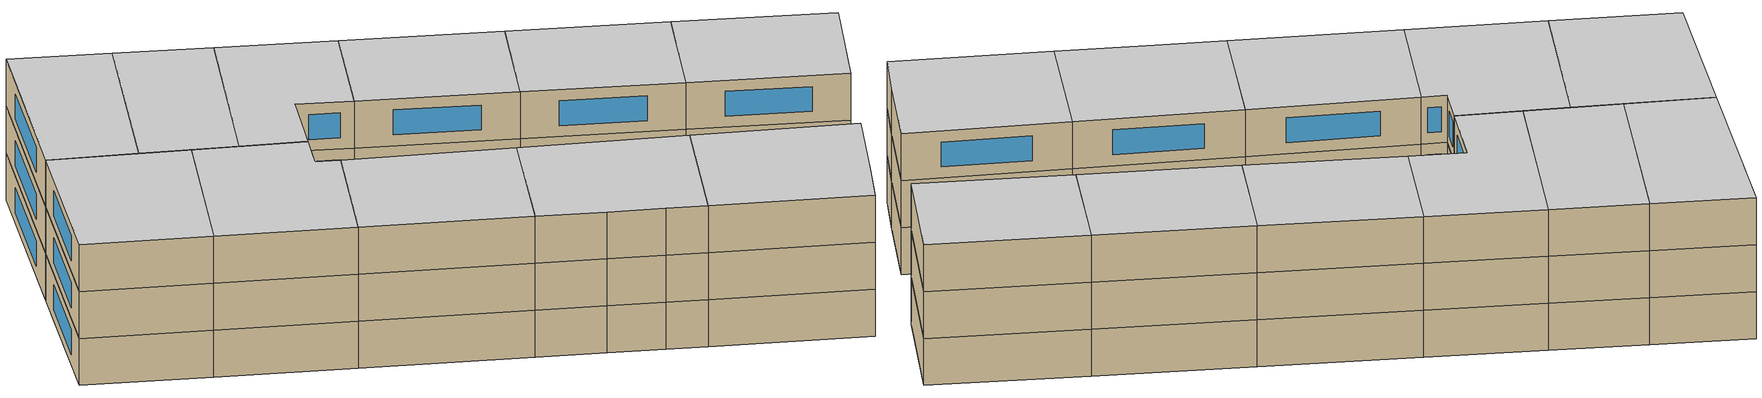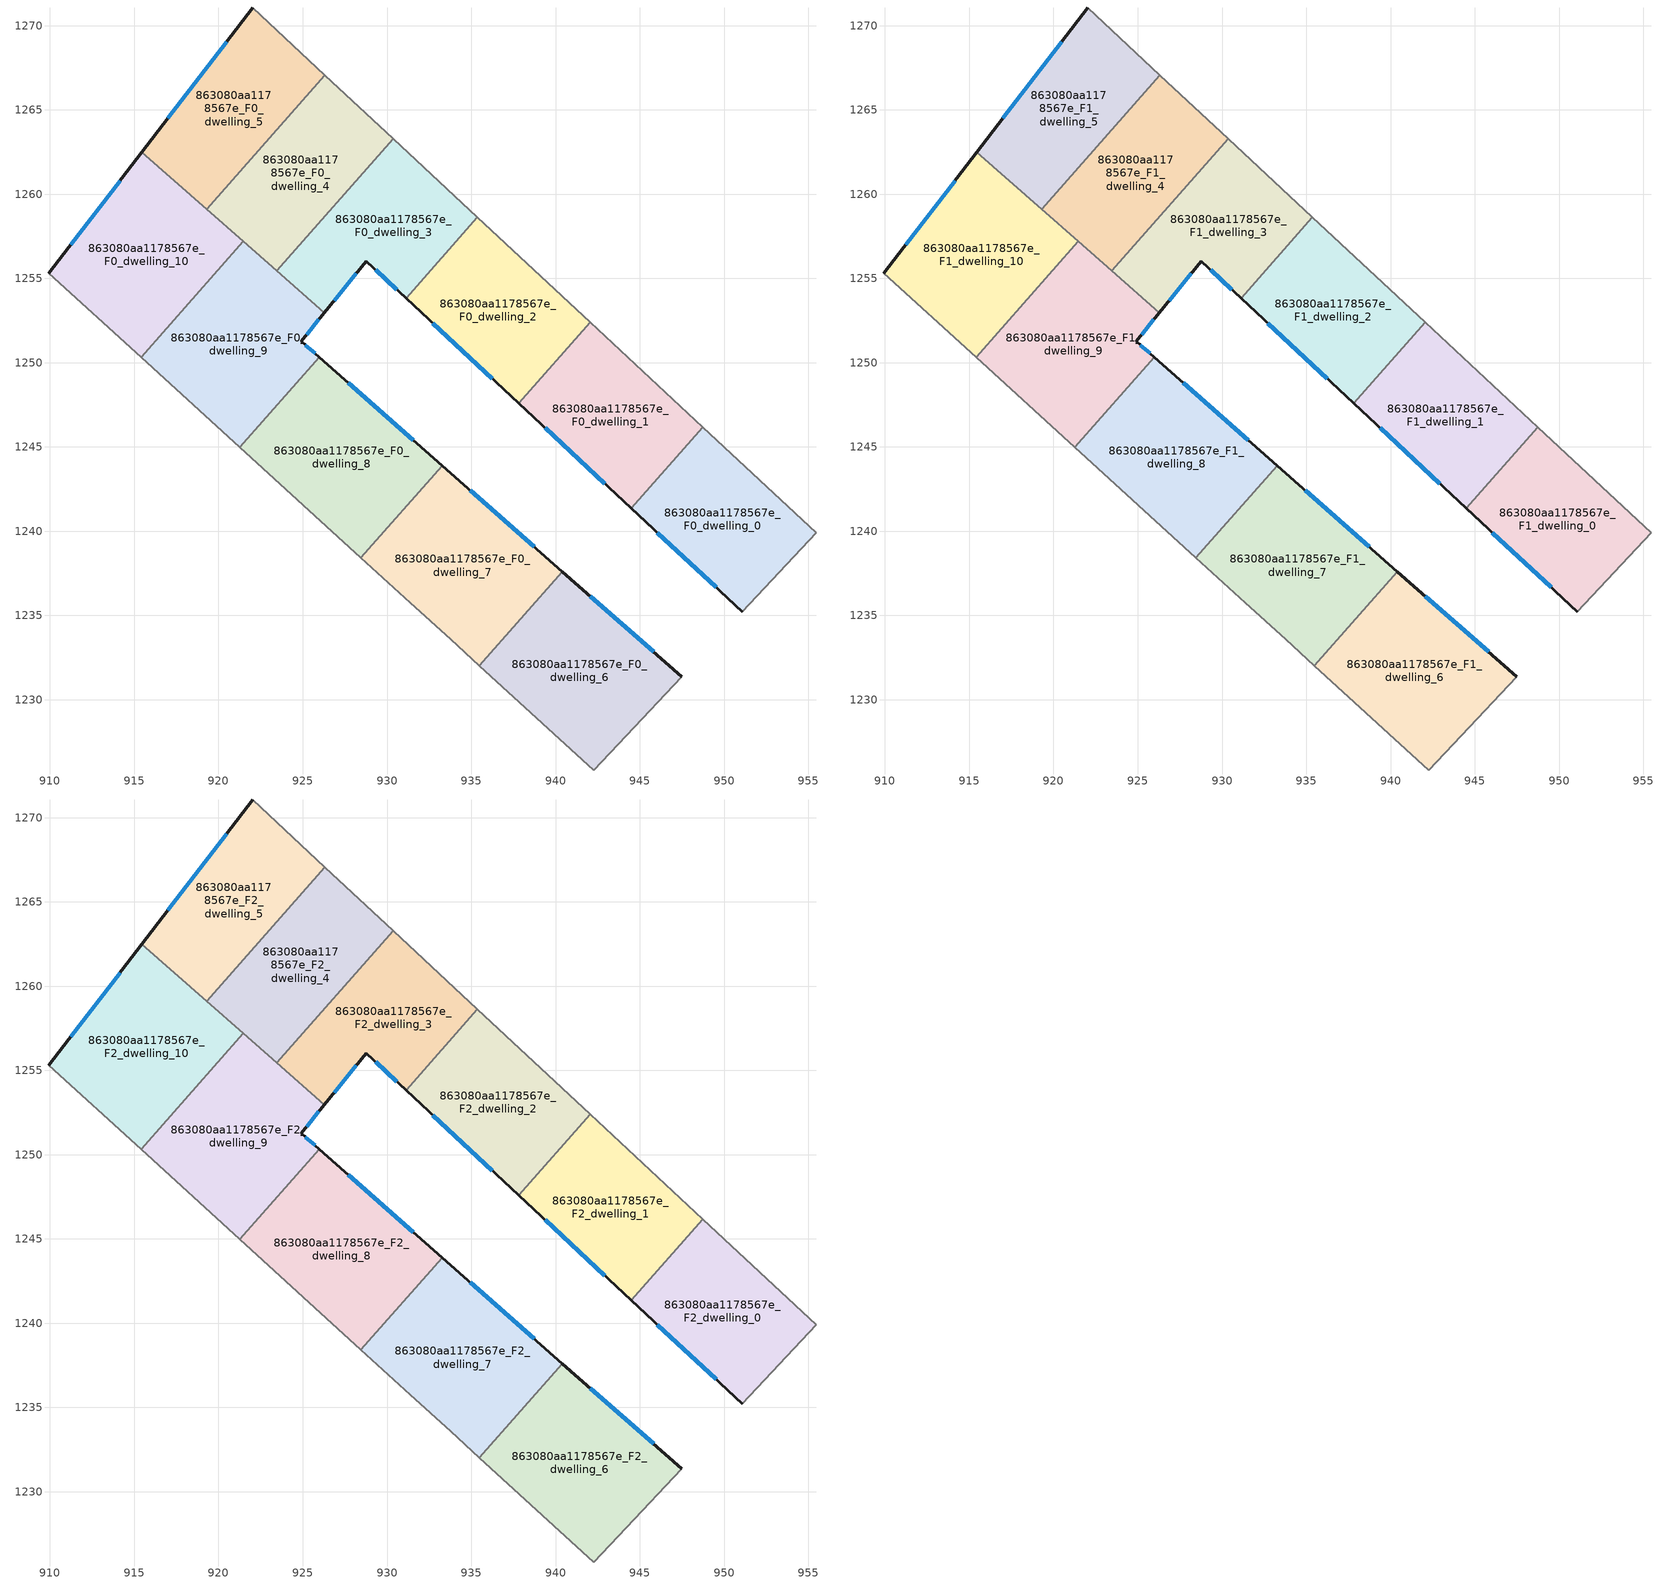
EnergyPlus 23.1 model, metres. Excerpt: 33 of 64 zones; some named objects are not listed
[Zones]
863080aa1178567e_F0_dwelling_0
 floor ground (EU_floor_Construction): 955.46,1239.9 951.07,1235.22 944.49,1241.36 948.72,1246.17 z0
 wall outside (EU_wall_Construction): 944.49,1241.36 951.07,1235.22 z0:3
 wall adiabatic (EU_wall_Construction): 951.07,1235.22 955.46,1239.9 948.72,1246.17 z0:3
 wall to 863080aa1178567e_F0_dwelling_1 (EU_wall_Construction): 948.72,1246.17 944.49,1241.36 z0:3
 window (EU_Window_Construction): 946.03,1239.92 949.53,1236.66 z0.7:2.3
863080aa1178567e_F0_dwelling_1
 floor ground (EU_floor_Construction): 948.72,1246.17 944.49,1241.36 937.82,1247.58 942.05,1252.39 z0
 wall outside (EU_wall_Construction): 937.82,1247.58 944.49,1241.36 z0:3
 wall to 863080aa1178567e_F0_dwelling_2 (EU_wall_Construction): 942.05,1252.39 937.82,1247.58 z0:3
 wall adiabatic (EU_wall_Construction): 948.72,1246.17 942.05,1252.39 z0:3
 window (EU_Window_Construction): 939.38,1246.12 942.92,1242.82 z0.7:2.3
863080aa1178567e_F0_dwelling_10
 floor ground (EU_floor_Construction): 921.46,1257.2 915.4,1250.32 909.94,1255.3 915.45,1262.49 z0
 wall outside (EU_wall_Construction): 915.45,1262.49 909.94,1255.3 z0:3
 wall to 863080aa1178567e_F0_dwelling_9 (EU_wall_Construction): 915.4,1250.32 921.46,1257.2 z0:3
 wall adiabatic (EU_wall_Construction): 909.94,1255.3 915.4,1250.32 z0:3
 wall to 863080aa1178567e_F0_dwelling_5 (EU_wall_Construction): 919.29,1259.11 915.45,1262.49 z0:3
 wall to 863080aa1178567e_F0_dwelling_4 (EU_wall_Construction): 921.46,1257.2 919.29,1259.11 z0:3
 window (EU_Window_Construction): 914.16,1260.8 911.23,1256.99 z0.7:2.3
863080aa1178567e_F0_dwelling_2
 floor ground (EU_floor_Construction): 942.05,1252.39 937.82,1247.58 931.14,1253.82 935.37,1258.62 z0
 wall outside (EU_wall_Construction): 931.14,1253.82 937.82,1247.58 z0:3
 wall to 863080aa1178567e_F0_dwelling_3 (EU_wall_Construction): 935.37,1258.62 931.14,1253.82 z0:3
 wall adiabatic (EU_wall_Construction): 942.05,1252.39 935.37,1258.62 z0:3
 window (EU_Window_Construction): 932.71,1252.35 936.25,1249.05 z0.7:2.3
863080aa1178567e_F0_dwelling_3
 floor ground (EU_floor_Construction): 935.37,1258.62 931.14,1253.82 928.77,1256.03 926.28,1252.96 923.46,1255.44 930.36,1263.28 z0
 wall outside (EU_wall_Construction): 926.28,1252.96 928.77,1256.03 931.14,1253.82 z0:3
 wall to 863080aa1178567e_F0_dwelling_4 (EU_wall_Construction): 930.36,1263.28 923.46,1255.44 z0:3
 wall adiabatic (EU_wall_Construction): 935.37,1258.62 930.36,1263.28 z0:3
 wall to 863080aa1178567e_F0_dwelling_9 (EU_wall_Construction): 923.46,1255.44 926.28,1252.96 z0:3
 window (EU_Window_Construction): 929.32,1255.51 930.58,1254.34 / 926.86,1253.68 928.18,1255.31 z0.7:2.3
863080aa1178567e_F0_dwelling_4
 floor ground (EU_floor_Construction): 930.36,1263.28 923.46,1255.44 919.29,1259.11 926.29,1267.07 z0
 wall to 863080aa1178567e_F0_dwelling_5 (EU_wall_Construction): 926.29,1267.07 919.29,1259.11 z0:3
 wall adiabatic (EU_wall_Construction): 930.36,1263.28 926.29,1267.07 z0:3
 wall to 863080aa1178567e_F0_dwelling_9 (EU_wall_Construction): 921.46,1257.2 923.46,1255.44 z0:3
863080aa1178567e_F0_dwelling_5
 floor ground (EU_floor_Construction): 926.29,1267.07 919.29,1259.11 915.45,1262.49 922.02,1271.05 z0
 wall outside (EU_wall_Construction): 922.02,1271.05 915.45,1262.49 z0:3
 wall adiabatic (EU_wall_Construction): 926.29,1267.07 922.02,1271.05 z0:3
 window (EU_Window_Construction): 920.48,1269.04 917,1264.5 z0.7:2.3
863080aa1178567e_F0_dwelling_6
 floor ground (EU_floor_Construction): 947.48,1231.37 944.21,1227.87 942.26,1225.83 935.49,1232.02 940.41,1237.61 z0
 wall outside (EU_wall_Construction): 947.48,1231.37 940.41,1237.61 z0:3
 wall adiabatic (EU_wall_Construction): 935.49,1232.02 942.26,1225.83 944.21,1227.87 947.48,1231.37 z0:3
 wall to 863080aa1178567e_F0_dwelling_7 (EU_wall_Construction): 940.41,1237.61 935.49,1232.02 z0:3
 window (EU_Window_Construction): 945.82,1232.83 942.07,1236.14 z0.7:2.3
863080aa1178567e_F0_dwelling_7
 floor ground (EU_floor_Construction): 940.41,1237.61 935.49,1232.02 933.77,1233.58 931.39,1235.74 928.45,1238.42 933.27,1243.9 z0
 wall outside (EU_wall_Construction): 940.41,1237.61 933.27,1243.9 z0:3
 wall adiabatic (EU_wall_Construction): 928.45,1238.42 931.39,1235.74 933.77,1233.58 935.49,1232.02 z0:3
 wall to 863080aa1178567e_F0_dwelling_8 (EU_wall_Construction): 933.27,1243.9 928.45,1238.42 z0:3
 window (EU_Window_Construction): 938.73,1239.08 934.95,1242.42 z0.7:2.3
863080aa1178567e_F0_dwelling_8
 floor ground (EU_floor_Construction): 933.27,1243.9 928.45,1238.42 921.27,1244.97 925.98,1250.33 z0
 wall outside (EU_wall_Construction): 933.27,1243.9 925.98,1250.33 z0:3
 wall to 863080aa1178567e_F0_dwelling_9 (EU_wall_Construction): 925.98,1250.33 921.27,1244.97 z0:3
 wall adiabatic (EU_wall_Construction): 921.27,1244.97 928.45,1238.42 z0:3
 window (EU_Window_Construction): 931.56,1245.41 927.69,1248.82 z0.7:2.3
863080aa1178567e_F0_dwelling_9
 floor ground (EU_floor_Construction): 926.28,1252.96 924.91,1251.27 925.98,1250.33 921.27,1244.97 915.4,1250.32 921.46,1257.2 z0
 wall outside (EU_wall_Construction): 925.98,1250.33 924.91,1251.27 926.28,1252.96 z0:3
 wall adiabatic (EU_wall_Construction): 915.4,1250.32 921.27,1244.97 z0:3
 window (EU_Window_Construction): 925.23,1251.67 925.96,1252.56 / 925.73,1250.55 925.16,1251.05 z0.7:2.3
863080aa1178567e_F1_dwelling_0
 floor to 863080aa1178567e_F0_dwelling_0 (EU_floor_Construction): 955.46,1239.9 951.07,1235.22 944.49,1241.36 948.72,1246.17 z3
 wall outside (EU_wall_Construction): 944.49,1241.36 951.07,1235.22 z3:6
 wall adiabatic (EU_wall_Construction): 951.07,1235.22 955.46,1239.9 948.72,1246.17 z3:6
 wall to 863080aa1178567e_F1_dwelling_1 (EU_wall_Construction): 948.72,1246.17 944.49,1241.36 z3:6
 window (EU_Window_Construction): 946.03,1239.92 949.53,1236.66 z3.7:5.3
863080aa1178567e_F1_dwelling_1
 floor to 863080aa1178567e_F0_dwelling_1 (EU_floor_Construction): 948.72,1246.17 944.49,1241.36 937.82,1247.58 942.05,1252.39 z3
 wall outside (EU_wall_Construction): 937.82,1247.58 944.49,1241.36 z3:6
 wall to 863080aa1178567e_F1_dwelling_2 (EU_wall_Construction): 942.05,1252.39 937.82,1247.58 z3:6
 wall adiabatic (EU_wall_Construction): 948.72,1246.17 942.05,1252.39 z3:6
 window (EU_Window_Construction): 939.38,1246.12 942.92,1242.82 z3.7:5.3
863080aa1178567e_F1_dwelling_10
 floor to 863080aa1178567e_F0_dwelling_10 (EU_floor_Construction): 921.46,1257.2 915.4,1250.32 909.94,1255.3 915.45,1262.49 z3
 wall outside (EU_wall_Construction): 915.45,1262.49 909.94,1255.3 z3:6
 wall to 863080aa1178567e_F1_dwelling_9 (EU_wall_Construction): 915.4,1250.32 921.46,1257.2 z3:6
 wall adiabatic (EU_wall_Construction): 909.94,1255.3 915.4,1250.32 z3:6
 wall to 863080aa1178567e_F1_dwelling_5 (EU_wall_Construction): 919.29,1259.11 915.45,1262.49 z3:6
 wall to 863080aa1178567e_F1_dwelling_4 (EU_wall_Construction): 921.46,1257.2 919.29,1259.11 z3:6
 window (EU_Window_Construction): 914.16,1260.8 911.23,1256.99 z3.7:5.3
863080aa1178567e_F1_dwelling_2
 floor to 863080aa1178567e_F0_dwelling_2 (EU_floor_Construction): 942.05,1252.39 937.82,1247.58 931.14,1253.82 935.37,1258.62 z3
 wall outside (EU_wall_Construction): 931.14,1253.82 937.82,1247.58 z3:6
 wall to 863080aa1178567e_F1_dwelling_3 (EU_wall_Construction): 935.37,1258.62 931.14,1253.82 z3:6
 wall adiabatic (EU_wall_Construction): 942.05,1252.39 935.37,1258.62 z3:6
 window (EU_Window_Construction): 932.71,1252.35 936.25,1249.05 z3.7:5.3
863080aa1178567e_F1_dwelling_3
 floor to 863080aa1178567e_F0_dwelling_3 (EU_floor_Construction): 935.37,1258.62 931.14,1253.82 928.77,1256.03 926.28,1252.96 923.46,1255.44 930.36,1263.28 z3
 wall outside (EU_wall_Construction): 926.28,1252.96 928.77,1256.03 931.14,1253.82 z3:6
 wall to 863080aa1178567e_F1_dwelling_4 (EU_wall_Construction): 930.36,1263.28 923.46,1255.44 z3:6
 wall adiabatic (EU_wall_Construction): 935.37,1258.62 930.36,1263.28 z3:6
 wall to 863080aa1178567e_F1_dwelling_9 (EU_wall_Construction): 923.46,1255.44 926.28,1252.96 z3:6
 window (EU_Window_Construction): 929.32,1255.51 930.58,1254.34 / 926.86,1253.68 928.18,1255.31 z3.7:5.3
863080aa1178567e_F1_dwelling_4
 floor to 863080aa1178567e_F0_dwelling_4 (EU_floor_Construction): 930.36,1263.28 923.46,1255.44 919.29,1259.11 926.29,1267.07 z3
 wall to 863080aa1178567e_F1_dwelling_5 (EU_wall_Construction): 926.29,1267.07 919.29,1259.11 z3:6
 wall adiabatic (EU_wall_Construction): 930.36,1263.28 926.29,1267.07 z3:6
 wall to 863080aa1178567e_F1_dwelling_9 (EU_wall_Construction): 921.46,1257.2 923.46,1255.44 z3:6
863080aa1178567e_F1_dwelling_5
 floor to 863080aa1178567e_F0_dwelling_5 (EU_floor_Construction): 926.29,1267.07 919.29,1259.11 915.45,1262.49 922.02,1271.05 z3
 wall outside (EU_wall_Construction): 922.02,1271.05 915.45,1262.49 z3:6
 wall adiabatic (EU_wall_Construction): 926.29,1267.07 922.02,1271.05 z3:6
 window (EU_Window_Construction): 920.48,1269.04 917,1264.5 z3.7:5.3
863080aa1178567e_F1_dwelling_6
 floor to 863080aa1178567e_F0_dwelling_6 (EU_floor_Construction): 947.48,1231.37 944.21,1227.87 942.26,1225.83 935.49,1232.02 940.41,1237.61 z3
 wall outside (EU_wall_Construction): 947.48,1231.37 940.41,1237.61 z3:6
 wall adiabatic (EU_wall_Construction): 935.49,1232.02 942.26,1225.83 944.21,1227.87 947.48,1231.37 z3:6
 wall to 863080aa1178567e_F1_dwelling_7 (EU_wall_Construction): 940.41,1237.61 935.49,1232.02 z3:6
 window (EU_Window_Construction): 945.82,1232.83 942.07,1236.14 z3.7:5.3
863080aa1178567e_F1_dwelling_7
 floor to 863080aa1178567e_F0_dwelling_7 (EU_floor_Construction): 940.41,1237.61 935.49,1232.02 933.77,1233.58 931.39,1235.74 928.45,1238.42 933.27,1243.9 z3
 wall outside (EU_wall_Construction): 940.41,1237.61 933.27,1243.9 z3:6
 wall adiabatic (EU_wall_Construction): 928.45,1238.42 931.39,1235.74 933.77,1233.58 935.49,1232.02 z3:6
 wall to 863080aa1178567e_F1_dwelling_8 (EU_wall_Construction): 933.27,1243.9 928.45,1238.42 z3:6
 window (EU_Window_Construction): 938.73,1239.08 934.95,1242.42 z3.7:5.3
863080aa1178567e_F1_dwelling_8
 floor to 863080aa1178567e_F0_dwelling_8 (EU_floor_Construction): 933.27,1243.9 928.45,1238.42 921.27,1244.97 925.98,1250.33 z3
 wall outside (EU_wall_Construction): 933.27,1243.9 925.98,1250.33 z3:6
 wall to 863080aa1178567e_F1_dwelling_9 (EU_wall_Construction): 925.98,1250.33 921.27,1244.97 z3:6
 wall adiabatic (EU_wall_Construction): 921.27,1244.97 928.45,1238.42 z3:6
 window (EU_Window_Construction): 931.56,1245.41 927.69,1248.82 z3.7:5.3
863080aa1178567e_F1_dwelling_9
 floor to 863080aa1178567e_F0_dwelling_9 (EU_floor_Construction): 926.28,1252.96 924.91,1251.27 925.98,1250.33 921.27,1244.97 915.4,1250.32 921.46,1257.2 z3
 wall outside (EU_wall_Construction): 925.98,1250.33 924.91,1251.27 926.28,1252.96 z3:6
 wall adiabatic (EU_wall_Construction): 915.4,1250.32 921.27,1244.97 z3:6
 window (EU_Window_Construction): 925.23,1251.67 925.96,1252.56 / 925.73,1250.55 925.16,1251.05 z3.7:5.3
863080aa1178567e_F2_dwelling_0
 floor to 863080aa1178567e_F1_dwelling_0 (EU_floor_Construction): 955.46,1239.9 951.07,1235.22 944.49,1241.36 948.72,1246.17 z6
 wall outside (EU_wall_Construction): 944.49,1241.36 951.07,1235.22 z6:9
 wall adiabatic (EU_wall_Construction): 951.07,1235.22 955.46,1239.9 948.72,1246.17 z6:9
 wall to 863080aa1178567e_F2_dwelling_1 (EU_wall_Construction): 948.72,1246.17 944.49,1241.36 z6:9
 window (EU_Window_Construction): 946.03,1239.92 949.53,1236.66 z6.7:8.3
 ceiling to 863080aa1178567e_F3_dwelling_0 (EU_floor_Construction): 951.07,1235.22 955.46,1239.9 948.72,1246.17 944.49,1241.36 z9
863080aa1178567e_F2_dwelling_1
 floor to 863080aa1178567e_F1_dwelling_1 (EU_floor_Construction): 948.72,1246.17 944.49,1241.36 937.82,1247.58 942.05,1252.39 z6
 wall outside (EU_wall_Construction): 937.82,1247.58 944.49,1241.36 z6:9
 wall to 863080aa1178567e_F2_dwelling_2 (EU_wall_Construction): 942.05,1252.39 937.82,1247.58 z6:9
 wall adiabatic (EU_wall_Construction): 948.72,1246.17 942.05,1252.39 z6:9
 window (EU_Window_Construction): 939.38,1246.12 942.92,1242.82 z6.7:8.3
 ceiling to 863080aa1178567e_F3_dwelling_1 (EU_floor_Construction): 944.49,1241.36 948.72,1246.17 942.05,1252.39 937.82,1247.58 z9
863080aa1178567e_F2_dwelling_10
 floor to 863080aa1178567e_F1_dwelling_10 (EU_floor_Construction): 921.46,1257.2 915.4,1250.32 909.94,1255.3 915.45,1262.49 z6
 wall outside (EU_wall_Construction): 915.45,1262.49 909.94,1255.3 z6:9
 wall to 863080aa1178567e_F2_dwelling_9 (EU_wall_Construction): 915.4,1250.32 921.46,1257.2 z6:9
 wall adiabatic (EU_wall_Construction): 909.94,1255.3 915.4,1250.32 z6:9
 wall to 863080aa1178567e_F2_dwelling_5 (EU_wall_Construction): 919.29,1259.11 915.45,1262.49 z6:9
 wall to 863080aa1178567e_F2_dwelling_4 (EU_wall_Construction): 921.46,1257.2 919.29,1259.11 z6:9
 window (EU_Window_Construction): 914.16,1260.8 911.23,1256.99 z6.7:8.3
 ceiling to 863080aa1178567e_F3_dwelling_10 (EU_floor_Construction): 915.4,1250.32 921.46,1257.2 915.45,1262.49 909.94,1255.3 z9
863080aa1178567e_F2_dwelling_2
 floor to 863080aa1178567e_F1_dwelling_2 (EU_floor_Construction): 942.05,1252.39 937.82,1247.58 931.14,1253.82 935.37,1258.62 z6
 wall outside (EU_wall_Construction): 931.14,1253.82 937.82,1247.58 z6:9
 wall to 863080aa1178567e_F2_dwelling_3 (EU_wall_Construction): 935.37,1258.62 931.14,1253.82 z6:9
 wall adiabatic (EU_wall_Construction): 942.05,1252.39 935.37,1258.62 z6:9
 window (EU_Window_Construction): 932.71,1252.35 936.25,1249.05 z6.7:8.3
 ceiling to 863080aa1178567e_F3_dwelling_2 (EU_floor_Construction): 937.82,1247.58 942.05,1252.39 935.37,1258.62 931.14,1253.82 z9
863080aa1178567e_F2_dwelling_3
 floor to 863080aa1178567e_F1_dwelling_3 (EU_floor_Construction): 935.37,1258.62 931.14,1253.82 928.77,1256.03 926.28,1252.96 923.46,1255.44 930.36,1263.28 z6
 wall outside (EU_wall_Construction): 926.28,1252.96 928.77,1256.03 931.14,1253.82 z6:9
 wall to 863080aa1178567e_F2_dwelling_4 (EU_wall_Construction): 930.36,1263.28 923.46,1255.44 z6:9
 wall adiabatic (EU_wall_Construction): 935.37,1258.62 930.36,1263.28 z6:9
 wall to 863080aa1178567e_F2_dwelling_9 (EU_wall_Construction): 923.46,1255.44 926.28,1252.96 z6:9
 window (EU_Window_Construction): 929.32,1255.51 930.58,1254.34 / 926.86,1253.68 928.18,1255.31 z6.7:8.3
 ceiling to 863080aa1178567e_F3_dwelling_3 (EU_floor_Construction): 931.14,1253.82 935.37,1258.62 930.36,1263.28 923.46,1255.44 926.28,1252.96 928.77,1256.03 z9
863080aa1178567e_F2_dwelling_4
 floor to 863080aa1178567e_F1_dwelling_4 (EU_floor_Construction): 930.36,1263.28 923.46,1255.44 919.29,1259.11 926.29,1267.07 z6
 wall to 863080aa1178567e_F2_dwelling_5 (EU_wall_Construction): 926.29,1267.07 919.29,1259.11 z6:9
 wall adiabatic (EU_wall_Construction): 930.36,1263.28 926.29,1267.07 z6:9
 wall to 863080aa1178567e_F2_dwelling_9 (EU_wall_Construction): 921.46,1257.2 923.46,1255.44 z6:9
 ceiling to 863080aa1178567e_F3_dwelling_4 (EU_floor_Construction): 923.46,1255.44 930.36,1263.28 926.29,1267.07 919.29,1259.11 z9
863080aa1178567e_F2_dwelling_5
 floor to 863080aa1178567e_F1_dwelling_5 (EU_floor_Construction): 926.29,1267.07 919.29,1259.11 915.45,1262.49 922.02,1271.05 z6
 wall outside (EU_wall_Construction): 922.02,1271.05 915.45,1262.49 z6:9
 wall adiabatic (EU_wall_Construction): 926.29,1267.07 922.02,1271.05 z6:9
 window (EU_Window_Construction): 920.48,1269.04 917,1264.5 z6.7:8.3
 ceiling to 863080aa1178567e_F3_dwelling_5 (EU_floor_Construction): 919.29,1259.11 926.29,1267.07 922.02,1271.05 915.45,1262.49 z9
863080aa1178567e_F2_dwelling_6
 floor to 863080aa1178567e_F1_dwelling_6 (EU_floor_Construction): 947.48,1231.37 944.21,1227.87 942.26,1225.83 935.49,1232.02 940.41,1237.61 z6
 wall outside (EU_wall_Construction): 947.48,1231.37 940.41,1237.61 z6:9
 wall adiabatic (EU_wall_Construction): 935.49,1232.02 942.26,1225.83 944.21,1227.87 947.48,1231.37 z6:9
 wall to 863080aa1178567e_F2_dwelling_7 (EU_wall_Construction): 940.41,1237.61 935.49,1232.02 z6:9
 window (EU_Window_Construction): 945.82,1232.83 942.07,1236.14 z6.7:8.3
 ceiling to 863080aa1178567e_F3_dwelling_6 (EU_floor_Construction): 944.21,1227.87 947.48,1231.37 940.41,1237.61 935.49,1232.02 942.26,1225.83 z9
863080aa1178567e_F2_dwelling_7
 floor to 863080aa1178567e_F1_dwelling_7 (EU_floor_Construction): 940.41,1237.61 935.49,1232.02 933.77,1233.58 931.39,1235.74 928.45,1238.42 933.27,1243.9 z6
 wall outside (EU_wall_Construction): 940.41,1237.61 933.27,1243.9 z6:9
 wall adiabatic (EU_wall_Construction): 928.45,1238.42 931.39,1235.74 933.77,1233.58 935.49,1232.02 z6:9
 wall to 863080aa1178567e_F2_dwelling_8 (EU_wall_Construction): 933.27,1243.9 928.45,1238.42 z6:9
 window (EU_Window_Construction): 938.73,1239.08 934.95,1242.42 z6.7:8.3
 ceiling to 863080aa1178567e_F3_dwelling_7 (EU_floor_Construction): 935.49,1232.02 940.41,1237.61 933.27,1243.9 928.45,1238.42 931.39,1235.74 933.77,1233.58 z9
863080aa1178567e_F2_dwelling_8
 floor to 863080aa1178567e_F1_dwelling_8 (EU_floor_Construction): 933.27,1243.9 928.45,1238.42 921.27,1244.97 925.98,1250.33 z6
 wall outside (EU_wall_Construction): 933.27,1243.9 925.98,1250.33 z6:9
 wall to 863080aa1178567e_F2_dwelling_9 (EU_wall_Construction): 925.98,1250.33 921.27,1244.97 z6:9
 wall adiabatic (EU_wall_Construction): 921.27,1244.97 928.45,1238.42 z6:9
 window (EU_Window_Construction): 931.56,1245.41 927.69,1248.82 z6.7:8.3
 ceiling to 863080aa1178567e_F3_dwelling_8 (EU_floor_Construction): 928.45,1238.42 933.27,1243.9 925.98,1250.33 921.27,1244.97 z9
863080aa1178567e_F2_dwelling_9
 floor to 863080aa1178567e_F1_dwelling_9 (EU_floor_Construction): 926.28,1252.96 924.91,1251.27 925.98,1250.33 921.27,1244.97 915.4,1250.32 921.46,1257.2 z6
 wall outside (EU_wall_Construction): 925.98,1250.33 924.91,1251.27 926.28,1252.96 z6:9
 wall adiabatic (EU_wall_Construction): 915.4,1250.32 921.27,1244.97 z6:9
 window (EU_Window_Construction): 925.23,1251.67 925.96,1252.56 / 925.73,1250.55 925.16,1251.05 z6.7:8.3
 ceiling to 863080aa1178567e_F3_dwelling_9 (EU_floor_Construction): 921.27,1244.97 925.98,1250.33 924.91,1251.27 926.28,1252.96 921.46,1257.2 915.4,1250.32 z9
[Building]
EU S2 Campaign: North Axis=0; Terrain=City; Solar Distribution=FullExterior
[Site:Location]
Budapest.Ferenc.Liszt.Intl.AP: Latitude=47.437; Longitude=19.256; Time Zone=1; Elevation=185
[SizingPeriod:WeatherFileDays]
AnnualSizingPeriod: Begin Month=1; Begin Day of Month=1; End Month=12; End Day of Month=31; Day of Week for Start Day=Monday; Use Weather File Daylight Saving Period=No; Use Weather File Rain and Snow Indicators=No
[MATERIAL]
EU_InternalMass_Material: Roughness=MediumRough; Thickness=0.1; Conductivity=1; Density=1800; Specific Heat=900; Thermal Absorptance=0.9; Solar Absorptance=0.7; Visible Absorptance=0.7
[MATERIAL:NOMASS] Roughness=MediumRough; Thermal Absorptance=0.9; Solar Absorptance=0.7; Visible Absorptance=0.7
Name | Thermal Resistance
EU_wall_NoMass | 0.832559
EU_floor_NoMass | 0.872794
[WINDOWMATERIAL:SIMPLEGLAZINGSYSTEM]
EU_Window_SimpleGlazing: UFactor=2.79869; Solar Heat Gain Coefficient=0.75; Visible Transmittance=0.75
[CONSTRUCTION]
EU_wall_Construction: EU_wall_NoMass
EU_floor_Construction: EU_floor_NoMass
EU_Window_Construction: EU_Window_SimpleGlazing
EU_InternalMass_Construction: EU_InternalMass_Material
[ZONE] Type=1; Multiplier=1; Ceiling Height=autocalculate; Floor Area=autocalculate; Part of Total Floor Area=Yes
Name | Volume
863080aa1178567e_F0_dwelling_0; 863080aa1178567e_F1_dwelling_0; 863080aa1178567e_F2_dwelling_0 | 175.26
863080aa1178567e_F0_dwelling_1; 863080aa1178567e_F1_dwelling_1; 863080aa1178567e_F2_dwelling_1; 863080aa1178567e_F0_dwelling_3; 863080aa1178567e_F1_dwelling_3; 863080aa1178567e_F2_dwelling_3 | 175.268
863080aa1178567e_F0_dwelling_10; 863080aa1178567e_F1_dwelling_10; 863080aa1178567e_F2_dwelling_10; 863080aa1178567e_F0_dwelling_9; 863080aa1178567e_F1_dwelling_9; 863080aa1178567e_F2_dwelling_9 | 210.313
863080aa1178567e_F0_dwelling_2; 863080aa1178567e_F1_dwelling_2; 863080aa1178567e_F2_dwelling_2 | 175.277
863080aa1178567e_F0_dwelling_4; 863080aa1178567e_F1_dwelling_4; 863080aa1178567e_F2_dwelling_4 | 175.255
863080aa1178567e_F0_dwelling_5; 863080aa1178567e_F1_dwelling_5; 863080aa1178567e_F2_dwelling_5 | 175.292
863080aa1178567e_F0_dwelling_6; 863080aa1178567e_F1_dwelling_6; 863080aa1178567e_F2_dwelling_6 | 210.304
863080aa1178567e_F0_dwelling_7; 863080aa1178567e_F1_dwelling_7; 863080aa1178567e_F2_dwelling_7 | 210.318
863080aa1178567e_F0_dwelling_8; 863080aa1178567e_F1_dwelling_8; 863080aa1178567e_F2_dwelling_8 | 210.315
[INTERNALMASS] Construction=EU_InternalMass_Construction
Name | Zone or ZoneList | Surface Area
863080aa1178567e_F0_dwelling_0_EU_InternalMass | 863080aa1178567e_F0_dwelling_0 | 58.4199
863080aa1178567e_F0_dwelling_1_EU_InternalMass | 863080aa1178567e_F0_dwelling_1 | 58.4225
863080aa1178567e_F0_dwelling_2_EU_InternalMass | 863080aa1178567e_F0_dwelling_2 | 58.4258
863080aa1178567e_F0_dwelling_3_EU_InternalMass | 863080aa1178567e_F0_dwelling_3 | 58.4225
863080aa1178567e_F0_dwelling_4_EU_InternalMass | 863080aa1178567e_F0_dwelling_4 | 58.4185
863080aa1178567e_F0_dwelling_5_EU_InternalMass | 863080aa1178567e_F0_dwelling_5 | 58.4306
863080aa1178567e_F0_dwelling_6_EU_InternalMass | 863080aa1178567e_F0_dwelling_6 | 70.1015
863080aa1178567e_F0_dwelling_7_EU_InternalMass | 863080aa1178567e_F0_dwelling_7 | 70.1058
863080aa1178567e_F0_dwelling_8_EU_InternalMass | 863080aa1178567e_F0_dwelling_8 | 70.1052
863080aa1178567e_F0_dwelling_9_EU_InternalMass | 863080aa1178567e_F0_dwelling_9 | 70.1043
863080aa1178567e_F0_dwelling_10_EU_InternalMass | 863080aa1178567e_F0_dwelling_10 | 70.1046
863080aa1178567e_F1_dwelling_0_EU_InternalMass | 863080aa1178567e_F1_dwelling_0 | 58.4199
863080aa1178567e_F1_dwelling_1_EU_InternalMass | 863080aa1178567e_F1_dwelling_1 | 58.4225
863080aa1178567e_F1_dwelling_2_EU_InternalMass | 863080aa1178567e_F1_dwelling_2 | 58.4258
863080aa1178567e_F1_dwelling_3_EU_InternalMass | 863080aa1178567e_F1_dwelling_3 | 58.4225
863080aa1178567e_F1_dwelling_4_EU_InternalMass | 863080aa1178567e_F1_dwelling_4 | 58.4185
863080aa1178567e_F1_dwelling_5_EU_InternalMass | 863080aa1178567e_F1_dwelling_5 | 58.4306
863080aa1178567e_F1_dwelling_6_EU_InternalMass | 863080aa1178567e_F1_dwelling_6 | 70.1015
863080aa1178567e_F1_dwelling_7_EU_InternalMass | 863080aa1178567e_F1_dwelling_7 | 70.1058
863080aa1178567e_F1_dwelling_8_EU_InternalMass | 863080aa1178567e_F1_dwelling_8 | 70.1052
863080aa1178567e_F1_dwelling_9_EU_InternalMass | 863080aa1178567e_F1_dwelling_9 | 70.1043
863080aa1178567e_F1_dwelling_10_EU_InternalMass | 863080aa1178567e_F1_dwelling_10 | 70.1046
863080aa1178567e_F2_dwelling_0_EU_InternalMass | 863080aa1178567e_F2_dwelling_0 | 58.4199
863080aa1178567e_F2_dwelling_1_EU_InternalMass | 863080aa1178567e_F2_dwelling_1 | 58.4225
863080aa1178567e_F2_dwelling_2_EU_InternalMass | 863080aa1178567e_F2_dwelling_2 | 58.4258
863080aa1178567e_F2_dwelling_3_EU_InternalMass | 863080aa1178567e_F2_dwelling_3 | 58.4225
863080aa1178567e_F2_dwelling_4_EU_InternalMass | 863080aa1178567e_F2_dwelling_4 | 58.4185
863080aa1178567e_F2_dwelling_5_EU_InternalMass | 863080aa1178567e_F2_dwelling_5 | 58.4306
863080aa1178567e_F2_dwelling_6_EU_InternalMass | 863080aa1178567e_F2_dwelling_6 | 70.1015
863080aa1178567e_F2_dwelling_7_EU_InternalMass | 863080aa1178567e_F2_dwelling_7 | 70.1058
863080aa1178567e_F2_dwelling_8_EU_InternalMass | 863080aa1178567e_F2_dwelling_8 | 70.1052
863080aa1178567e_F2_dwelling_9_EU_InternalMass | 863080aa1178567e_F2_dwelling_9 | 70.1043
863080aa1178567e_F2_dwelling_10_EU_InternalMass | 863080aa1178567e_F2_dwelling_10 | 70.1046
[OTHEREQUIPMENT] Fuel Type=Electricity; Design Level Calculation Method=Watts/Area; Power per Zone Floor Area=1; Fraction Latent=0; Fraction Radiant=0; Fraction Lost=0; Carbon Dioxide Generation Rate=0; EndUse Subcategory=EU_Step8_InternalGains
Name | Zone or ZoneList or Space or SpaceList | Schedule
EU_Step8_InternalGain_863080aa1178567e_F0_dwelling_0_f000 | 863080aa1178567e_F0_dwelling_0 | EU_Step8_GainSchedule_863080aa1178567e_F0_dwelling_0_f000
EU_Step8_InternalGain_863080aa1178567e_F0_dwelling_1_f000 | 863080aa1178567e_F0_dwelling_1 | EU_Step8_GainSchedule_863080aa1178567e_F0_dwelling_1_f000
EU_Step8_InternalGain_863080aa1178567e_F0_dwelling_2_f000 | 863080aa1178567e_F0_dwelling_2 | EU_Step8_GainSchedule_863080aa1178567e_F0_dwelling_2_f000
EU_Step8_InternalGain_863080aa1178567e_F0_dwelling_3_f000 | 863080aa1178567e_F0_dwelling_3 | EU_Step8_GainSchedule_863080aa1178567e_F0_dwelling_3_f000
EU_Step8_InternalGain_863080aa1178567e_F0_dwelling_4_f000 | 863080aa1178567e_F0_dwelling_4 | EU_Step8_GainSchedule_863080aa1178567e_F0_dwelling_4_f000
EU_Step8_InternalGain_863080aa1178567e_F0_dwelling_5_f000 | 863080aa1178567e_F0_dwelling_5 | EU_Step8_GainSchedule_863080aa1178567e_F0_dwelling_5_f000
EU_Step8_InternalGain_863080aa1178567e_F0_dwelling_6_f000 | 863080aa1178567e_F0_dwelling_6 | EU_Step8_GainSchedule_863080aa1178567e_F0_dwelling_6_f000
EU_Step8_InternalGain_863080aa1178567e_F0_dwelling_7_f000 | 863080aa1178567e_F0_dwelling_7 | EU_Step8_GainSchedule_863080aa1178567e_F0_dwelling_7_f000
EU_Step8_InternalGain_863080aa1178567e_F0_dwelling_8_f000 | 863080aa1178567e_F0_dwelling_8 | EU_Step8_GainSchedule_863080aa1178567e_F0_dwelling_8_f000
EU_Step8_InternalGain_863080aa1178567e_F0_dwelling_9_f000 | 863080aa1178567e_F0_dwelling_9 | EU_Step8_GainSchedule_863080aa1178567e_F0_dwelling_9_f000
EU_Step8_InternalGain_863080aa1178567e_F0_dwelling_10_f000 | 863080aa1178567e_F0_dwelling_10 | EU_Step8_GainSchedule_863080aa1178567e_F0_dwelling_10_f000
EU_Step8_InternalGain_863080aa1178567e_F1_dwelling_0_f000 | 863080aa1178567e_F1_dwelling_0 | EU_Step8_GainSchedule_863080aa1178567e_F1_dwelling_0_f000
EU_Step8_InternalGain_863080aa1178567e_F1_dwelling_1_f000 | 863080aa1178567e_F1_dwelling_1 | EU_Step8_GainSchedule_863080aa1178567e_F1_dwelling_1_f000
EU_Step8_InternalGain_863080aa1178567e_F1_dwelling_2_f000 | 863080aa1178567e_F1_dwelling_2 | EU_Step8_GainSchedule_863080aa1178567e_F1_dwelling_2_f000
EU_Step8_InternalGain_863080aa1178567e_F1_dwelling_3_f000 | 863080aa1178567e_F1_dwelling_3 | EU_Step8_GainSchedule_863080aa1178567e_F1_dwelling_3_f000
EU_Step8_InternalGain_863080aa1178567e_F1_dwelling_4_f000 | 863080aa1178567e_F1_dwelling_4 | EU_Step8_GainSchedule_863080aa1178567e_F1_dwelling_4_f000
EU_Step8_InternalGain_863080aa1178567e_F1_dwelling_5_f000 | 863080aa1178567e_F1_dwelling_5 | EU_Step8_GainSchedule_863080aa1178567e_F1_dwelling_5_f000
EU_Step8_InternalGain_863080aa1178567e_F1_dwelling_6_f000 | 863080aa1178567e_F1_dwelling_6 | EU_Step8_GainSchedule_863080aa1178567e_F1_dwelling_6_f000
EU_Step8_InternalGain_863080aa1178567e_F1_dwelling_7_f000 | 863080aa1178567e_F1_dwelling_7 | EU_Step8_GainSchedule_863080aa1178567e_F1_dwelling_7_f000
EU_Step8_InternalGain_863080aa1178567e_F1_dwelling_8_f000 | 863080aa1178567e_F1_dwelling_8 | EU_Step8_GainSchedule_863080aa1178567e_F1_dwelling_8_f000
EU_Step8_InternalGain_863080aa1178567e_F1_dwelling_9_f000 | 863080aa1178567e_F1_dwelling_9 | EU_Step8_GainSchedule_863080aa1178567e_F1_dwelling_9_f000
EU_Step8_InternalGain_863080aa1178567e_F1_dwelling_10_f000 | 863080aa1178567e_F1_dwelling_10 | EU_Step8_GainSchedule_863080aa1178567e_F1_dwelling_10_f000
EU_Step8_InternalGain_863080aa1178567e_F2_dwelling_0_f000 | 863080aa1178567e_F2_dwelling_0 | EU_Step8_GainSchedule_863080aa1178567e_F2_dwelling_0_f000
EU_Step8_InternalGain_863080aa1178567e_F2_dwelling_1_f000 | 863080aa1178567e_F2_dwelling_1 | EU_Step8_GainSchedule_863080aa1178567e_F2_dwelling_1_f000
EU_Step8_InternalGain_863080aa1178567e_F2_dwelling_2_f000 | 863080aa1178567e_F2_dwelling_2 | EU_Step8_GainSchedule_863080aa1178567e_F2_dwelling_2_f000
EU_Step8_InternalGain_863080aa1178567e_F2_dwelling_3_f000 | 863080aa1178567e_F2_dwelling_3 | EU_Step8_GainSchedule_863080aa1178567e_F2_dwelling_3_f000
EU_Step8_InternalGain_863080aa1178567e_F2_dwelling_4_f000 | 863080aa1178567e_F2_dwelling_4 | EU_Step8_GainSchedule_863080aa1178567e_F2_dwelling_4_f000
EU_Step8_InternalGain_863080aa1178567e_F2_dwelling_5_f000 | 863080aa1178567e_F2_dwelling_5 | EU_Step8_GainSchedule_863080aa1178567e_F2_dwelling_5_f000
EU_Step8_InternalGain_863080aa1178567e_F2_dwelling_6_f000 | 863080aa1178567e_F2_dwelling_6 | EU_Step8_GainSchedule_863080aa1178567e_F2_dwelling_6_f000
EU_Step8_InternalGain_863080aa1178567e_F2_dwelling_7_f000 | 863080aa1178567e_F2_dwelling_7 | EU_Step8_GainSchedule_863080aa1178567e_F2_dwelling_7_f000
EU_Step8_InternalGain_863080aa1178567e_F2_dwelling_8_f000 | 863080aa1178567e_F2_dwelling_8 | EU_Step8_GainSchedule_863080aa1178567e_F2_dwelling_8_f000
EU_Step8_InternalGain_863080aa1178567e_F2_dwelling_9_f000 | 863080aa1178567e_F2_dwelling_9 | EU_Step8_GainSchedule_863080aa1178567e_F2_dwelling_9_f000
EU_Step8_InternalGain_863080aa1178567e_F2_dwelling_10_f000 | 863080aa1178567e_F2_dwelling_10 | EU_Step8_GainSchedule_863080aa1178567e_F2_dwelling_10_f000
[ZONEVENTILATION:DESIGNFLOWRATE] Schedule=EU_AlwaysOn; Design Flow Rate Calculation Method=AirChanges/Hour; Air Changes per Hour=0.475469; Ventilation Type=Natural; Fan Pressure Rise=0; Fan Total Efficiency=1; Constant Term Coefficient=1; Temperature Term Coefficient=0; Velocity Term Coefficient=0; Velocity Squared Term Coefficient=0; Minimum Indoor Temperature=-100; Maximum Indoor Temperature=100; Delta Temperature=-100; Minimum Outdoor Temperature=-100; Maximum Outdoor Temperature=100; Maximum Wind Speed=40
Name | Zone or ZoneList or Space or SpaceList
EU_ConstantAir_863080aa1178567e_F0_dwelling_0 | 863080aa1178567e_F0_dwelling_0
EU_ConstantAir_863080aa1178567e_F0_dwelling_1 | 863080aa1178567e_F0_dwelling_1
EU_ConstantAir_863080aa1178567e_F0_dwelling_2 | 863080aa1178567e_F0_dwelling_2
EU_ConstantAir_863080aa1178567e_F0_dwelling_3 | 863080aa1178567e_F0_dwelling_3
EU_ConstantAir_863080aa1178567e_F0_dwelling_4 | 863080aa1178567e_F0_dwelling_4
EU_ConstantAir_863080aa1178567e_F0_dwelling_5 | 863080aa1178567e_F0_dwelling_5
EU_ConstantAir_863080aa1178567e_F0_dwelling_6 | 863080aa1178567e_F0_dwelling_6
EU_ConstantAir_863080aa1178567e_F0_dwelling_7 | 863080aa1178567e_F0_dwelling_7
EU_ConstantAir_863080aa1178567e_F0_dwelling_8 | 863080aa1178567e_F0_dwelling_8
EU_ConstantAir_863080aa1178567e_F0_dwelling_9 | 863080aa1178567e_F0_dwelling_9
EU_ConstantAir_863080aa1178567e_F0_dwelling_10 | 863080aa1178567e_F0_dwelling_10
EU_ConstantAir_863080aa1178567e_F1_dwelling_0 | 863080aa1178567e_F1_dwelling_0
EU_ConstantAir_863080aa1178567e_F1_dwelling_1 | 863080aa1178567e_F1_dwelling_1
EU_ConstantAir_863080aa1178567e_F1_dwelling_2 | 863080aa1178567e_F1_dwelling_2
EU_ConstantAir_863080aa1178567e_F1_dwelling_3 | 863080aa1178567e_F1_dwelling_3
EU_ConstantAir_863080aa1178567e_F1_dwelling_4 | 863080aa1178567e_F1_dwelling_4
EU_ConstantAir_863080aa1178567e_F1_dwelling_5 | 863080aa1178567e_F1_dwelling_5
EU_ConstantAir_863080aa1178567e_F1_dwelling_6 | 863080aa1178567e_F1_dwelling_6
EU_ConstantAir_863080aa1178567e_F1_dwelling_7 | 863080aa1178567e_F1_dwelling_7
EU_ConstantAir_863080aa1178567e_F1_dwelling_8 | 863080aa1178567e_F1_dwelling_8
EU_ConstantAir_863080aa1178567e_F1_dwelling_9 | 863080aa1178567e_F1_dwelling_9
EU_ConstantAir_863080aa1178567e_F1_dwelling_10 | 863080aa1178567e_F1_dwelling_10
EU_ConstantAir_863080aa1178567e_F2_dwelling_0 | 863080aa1178567e_F2_dwelling_0
EU_ConstantAir_863080aa1178567e_F2_dwelling_1 | 863080aa1178567e_F2_dwelling_1
EU_ConstantAir_863080aa1178567e_F2_dwelling_2 | 863080aa1178567e_F2_dwelling_2
EU_ConstantAir_863080aa1178567e_F2_dwelling_3 | 863080aa1178567e_F2_dwelling_3
EU_ConstantAir_863080aa1178567e_F2_dwelling_4 | 863080aa1178567e_F2_dwelling_4
EU_ConstantAir_863080aa1178567e_F2_dwelling_5 | 863080aa1178567e_F2_dwelling_5
EU_ConstantAir_863080aa1178567e_F2_dwelling_6 | 863080aa1178567e_F2_dwelling_6
EU_ConstantAir_863080aa1178567e_F2_dwelling_7 | 863080aa1178567e_F2_dwelling_7
EU_ConstantAir_863080aa1178567e_F2_dwelling_8 | 863080aa1178567e_F2_dwelling_8
EU_ConstantAir_863080aa1178567e_F2_dwelling_9 | 863080aa1178567e_F2_dwelling_9
EU_ConstantAir_863080aa1178567e_F2_dwelling_10 | 863080aa1178567e_F2_dwelling_10
[HVACTEMPLATE:THERMOSTAT] Constant Heating Setpoint=20; Constant Cooling Setpoint=50
EU_HeatOnly_863080aa1178567e_F0_dwelling_0; EU_HeatOnly_863080aa1178567e_F0_dwelling_1; EU_HeatOnly_863080aa1178567e_F0_dwelling_2; EU_HeatOnly_863080aa1178567e_F0_dwelling_3; EU_HeatOnly_863080aa1178567e_F0_dwelling_4; EU_HeatOnly_863080aa1178567e_F0_dwelling_5; EU_HeatOnly_863080aa1178567e_F0_dwelling_6; EU_HeatOnly_863080aa1178567e_F0_dwelling_7; EU_HeatOnly_863080aa1178567e_F0_dwelling_8; EU_HeatOnly_863080aa1178567e_F0_dwelling_9; EU_HeatOnly_863080aa1178567e_F0_dwelling_10; EU_HeatOnly_863080aa1178567e_F1_dwelling_0; EU_HeatOnly_863080aa1178567e_F1_dwelling_1; EU_HeatOnly_863080aa1178567e_F1_dwelling_2; EU_HeatOnly_863080aa1178567e_F1_dwelling_3; EU_HeatOnly_863080aa1178567e_F1_dwelling_4; EU_HeatOnly_863080aa1178567e_F1_dwelling_5; EU_HeatOnly_863080aa1178567e_F1_dwelling_6; EU_HeatOnly_863080aa1178567e_F1_dwelling_7; EU_HeatOnly_863080aa1178567e_F1_dwelling_8; EU_HeatOnly_863080aa1178567e_F1_dwelling_9; EU_HeatOnly_863080aa1178567e_F1_dwelling_10; EU_HeatOnly_863080aa1178567e_F2_dwelling_0; EU_HeatOnly_863080aa1178567e_F2_dwelling_1
[HVACTEMPLATE:ZONE:IDEALLOADSAIRSYSTEM] System Availability Schedule=EU_AlwaysOn; Maximum Heating Supply Air Temperature=50; Minimum Cooling Supply Air Temperature=13; Maximum Heating Supply Air Humidity Ratio=0.0156; Minimum Cooling Supply Air Humidity Ratio=0.0077; Heating Limit=NoLimit; Cooling Limit=NoLimit; Heating Availability Schedule=EU_AlwaysOn; Cooling Availability Schedule=EU_CoolingOff; Dehumidification Control Type=ConstantSensibleHeatRatio; Cooling Sensible Heat Ratio=0.7; Dehumidification Setpoint=60; Humidification Control Type=None; Humidification Setpoint=30; Outdoor Air Method=None; Outdoor Air Flow Rate per Person=0.00944; Outdoor Air Flow Rate per Zone Floor Area=0; Outdoor Air Flow Rate per Zone=0; Demand Controlled Ventilation Type=None; Outdoor Air Economizer Type=NoEconomizer; Heat Recovery Type=None; Sensible Heat Recovery Effectiveness=0.7; Latent Heat Recovery Effectiveness=0.65
Name | Template Thermostat
863080aa1178567e_F0_dwelling_0 | EU_HeatOnly_863080aa1178567e_F0_dwelling_0
863080aa1178567e_F0_dwelling_1 | EU_HeatOnly_863080aa1178567e_F0_dwelling_1
863080aa1178567e_F0_dwelling_2 | EU_HeatOnly_863080aa1178567e_F0_dwelling_2
863080aa1178567e_F0_dwelling_3 | EU_HeatOnly_863080aa1178567e_F0_dwelling_3
863080aa1178567e_F0_dwelling_4 | EU_HeatOnly_863080aa1178567e_F0_dwelling_4
863080aa1178567e_F0_dwelling_5 | EU_HeatOnly_863080aa1178567e_F0_dwelling_5
863080aa1178567e_F0_dwelling_6 | EU_HeatOnly_863080aa1178567e_F0_dwelling_6
863080aa1178567e_F0_dwelling_7 | EU_HeatOnly_863080aa1178567e_F0_dwelling_7
863080aa1178567e_F0_dwelling_8 | EU_HeatOnly_863080aa1178567e_F0_dwelling_8
863080aa1178567e_F0_dwelling_9 | EU_HeatOnly_863080aa1178567e_F0_dwelling_9
863080aa1178567e_F0_dwelling_10 | EU_HeatOnly_863080aa1178567e_F0_dwelling_10
863080aa1178567e_F1_dwelling_0 | EU_HeatOnly_863080aa1178567e_F1_dwelling_0
863080aa1178567e_F1_dwelling_1 | EU_HeatOnly_863080aa1178567e_F1_dwelling_1
863080aa1178567e_F1_dwelling_2 | EU_HeatOnly_863080aa1178567e_F1_dwelling_2
863080aa1178567e_F1_dwelling_3 | EU_HeatOnly_863080aa1178567e_F1_dwelling_3
863080aa1178567e_F1_dwelling_4 | EU_HeatOnly_863080aa1178567e_F1_dwelling_4
863080aa1178567e_F1_dwelling_5 | EU_HeatOnly_863080aa1178567e_F1_dwelling_5
863080aa1178567e_F1_dwelling_6 | EU_HeatOnly_863080aa1178567e_F1_dwelling_6
863080aa1178567e_F1_dwelling_7 | EU_HeatOnly_863080aa1178567e_F1_dwelling_7
863080aa1178567e_F1_dwelling_8 | EU_HeatOnly_863080aa1178567e_F1_dwelling_8
863080aa1178567e_F1_dwelling_9 | EU_HeatOnly_863080aa1178567e_F1_dwelling_9
863080aa1178567e_F1_dwelling_10 | EU_HeatOnly_863080aa1178567e_F1_dwelling_10
863080aa1178567e_F2_dwelling_0 | EU_HeatOnly_863080aa1178567e_F2_dwelling_0
863080aa1178567e_F2_dwelling_1 | EU_HeatOnly_863080aa1178567e_F2_dwelling_1
863080aa1178567e_F2_dwelling_2 | EU_HeatOnly_863080aa1178567e_F2_dwelling_2
863080aa1178567e_F2_dwelling_3 | EU_HeatOnly_863080aa1178567e_F2_dwelling_3
863080aa1178567e_F2_dwelling_4 | EU_HeatOnly_863080aa1178567e_F2_dwelling_4
863080aa1178567e_F2_dwelling_5 | EU_HeatOnly_863080aa1178567e_F2_dwelling_5
863080aa1178567e_F2_dwelling_6 | EU_HeatOnly_863080aa1178567e_F2_dwelling_6
863080aa1178567e_F2_dwelling_7 | EU_HeatOnly_863080aa1178567e_F2_dwelling_7
863080aa1178567e_F2_dwelling_8 | EU_HeatOnly_863080aa1178567e_F2_dwelling_8
863080aa1178567e_F2_dwelling_9 | EU_HeatOnly_863080aa1178567e_F2_dwelling_9
863080aa1178567e_F2_dwelling_10 | EU_HeatOnly_863080aa1178567e_F2_dwelling_10
[SIZING:ZONE] Zone Cooling Design Supply Air Temperature Input Method=SupplyAirTemperature; Zone Cooling Design Supply Air Temperature=13; Zone Heating Design Supply Air Temperature Input Method=SupplyAirTemperature; Zone Heating Design Supply Air Temperature=50; Zone Cooling Design Supply Air Humidity Ratio=0.008; Zone Heating Design Supply Air Humidity Ratio=0.008; Cooling Design Air Flow Method=DesignDay; Cooling Design Air Flow Rate=0; Cooling Minimum Air Flow per Zone Floor Area=0.000762; Cooling Minimum Air Flow=0; Cooling Minimum Air Flow Fraction=0.2; Heating Design Air Flow Method=DesignDay; Heating Design Air Flow Rate=0; Heating Maximum Air Flow per Zone Floor Area=0.002032; Heating Maximum Air Flow=0.141576; Heating Maximum Air Flow Fraction=0.3; Account for Dedicated Outdoor Air System=No; Dedicated Outdoor Air System Control Strategy=NeutralSupplyAir; Dedicated Outdoor Air Low Setpoint Temperature for Design=autosize; Dedicated Outdoor Air High Setpoint Temperature for Design=autosize; Zone Load Sizing Method=Sensible Load Only No Latent Load; Zone Latent Cooling Design Supply Air Humidity Ratio Input Method=HumidityRatioDifference; Zone Cooling Design Supply Air Humidity Ratio Difference=0.005; Zone Latent Heating Design Supply Air Humidity Ratio Input Method=HumidityRatioDifference; Zone Humidification Design Supply Air Humidity Ratio Difference=0.005
863080aa1178567e_F0_dwelling_0; 863080aa1178567e_F0_dwelling_1; 863080aa1178567e_F0_dwelling_2; 863080aa1178567e_F0_dwelling_3; 863080aa1178567e_F0_dwelling_4; 863080aa1178567e_F0_dwelling_5; 863080aa1178567e_F0_dwelling_6; 863080aa1178567e_F0_dwelling_7; 863080aa1178567e_F0_dwelling_8; 863080aa1178567e_F0_dwelling_9; 863080aa1178567e_F0_dwelling_10; 863080aa1178567e_F1_dwelling_0; 863080aa1178567e_F1_dwelling_1; 863080aa1178567e_F1_dwelling_2; 863080aa1178567e_F1_dwelling_3; 863080aa1178567e_F1_dwelling_4; 863080aa1178567e_F1_dwelling_5; 863080aa1178567e_F1_dwelling_6; 863080aa1178567e_F1_dwelling_7; 863080aa1178567e_F1_dwelling_8; 863080aa1178567e_F1_dwelling_9; 863080aa1178567e_F1_dwelling_10; 863080aa1178567e_F2_dwelling_0; 863080aa1178567e_F2_dwelling_1; 863080aa1178567e_F2_dwelling_2; 863080aa1178567e_F2_dwelling_3; 863080aa1178567e_F2_dwelling_4; 863080aa1178567e_F2_dwelling_5; 863080aa1178567e_F2_dwelling_6; 863080aa1178567e_F2_dwelling_7; 863080aa1178567e_F2_dwelling_8; 863080aa1178567e_F2_dwelling_9; 863080aa1178567e_F2_dwelling_10
[SCHEDULE:CONSTANT]
Name | Hourly Value
EU_AlwaysOn | 1
EU_CoolingOff | 0
[SCHEDULE:FILE] Column Number=1; Rows to Skip at Top=0; Number of Hours of Data=8760; Column Separator=Comma; Interpolate to Timestep=No; Minutes per Item=60; Adjust Schedule for Daylight Savings=Yes
Name | File
EU_Step8_GainSchedule_863080aa1178567e_F0_dwelling_0_f000 | ../../schedules/863080aa1178567e/863080aa1178567e_F0_dwelling_0_f000_gain.csv
EU_Step8_GainSchedule_863080aa1178567e_F0_dwelling_1_f000 | ../../schedules/863080aa1178567e/863080aa1178567e_F0_dwelling_1_f000_gain.csv
EU_Step8_GainSchedule_863080aa1178567e_F0_dwelling_2_f000 | ../../schedules/863080aa1178567e/863080aa1178567e_F0_dwelling_2_f000_gain.csv
EU_Step8_GainSchedule_863080aa1178567e_F0_dwelling_3_f000 | ../../schedules/863080aa1178567e/863080aa1178567e_F0_dwelling_3_f000_gain.csv
EU_Step8_GainSchedule_863080aa1178567e_F0_dwelling_4_f000 | ../../schedules/863080aa1178567e/863080aa1178567e_F0_dwelling_4_f000_gain.csv
EU_Step8_GainSchedule_863080aa1178567e_F0_dwelling_5_f000 | ../../schedules/863080aa1178567e/863080aa1178567e_F0_dwelling_5_f000_gain.csv
EU_Step8_GainSchedule_863080aa1178567e_F0_dwelling_6_f000 | ../../schedules/863080aa1178567e/863080aa1178567e_F0_dwelling_6_f000_gain.csv
EU_Step8_GainSchedule_863080aa1178567e_F0_dwelling_7_f000 | ../../schedules/863080aa1178567e/863080aa1178567e_F0_dwelling_7_f000_gain.csv
EU_Step8_GainSchedule_863080aa1178567e_F0_dwelling_8_f000 | ../../schedules/863080aa1178567e/863080aa1178567e_F0_dwelling_8_f000_gain.csv
EU_Step8_GainSchedule_863080aa1178567e_F0_dwelling_9_f000 | ../../schedules/863080aa1178567e/863080aa1178567e_F0_dwelling_9_f000_gain.csv
EU_Step8_GainSchedule_863080aa1178567e_F0_dwelling_10_f000 | ../../schedules/863080aa1178567e/863080aa1178567e_F0_dwelling_10_f000_gain.csv
EU_Step8_GainSchedule_863080aa1178567e_F1_dwelling_0_f000 | ../../schedules/863080aa1178567e/863080aa1178567e_F1_dwelling_0_f000_gain.csv
EU_Step8_GainSchedule_863080aa1178567e_F1_dwelling_1_f000 | ../../schedules/863080aa1178567e/863080aa1178567e_F1_dwelling_1_f000_gain.csv
EU_Step8_GainSchedule_863080aa1178567e_F1_dwelling_2_f000 | ../../schedules/863080aa1178567e/863080aa1178567e_F1_dwelling_2_f000_gain.csv
EU_Step8_GainSchedule_863080aa1178567e_F1_dwelling_3_f000 | ../../schedules/863080aa1178567e/863080aa1178567e_F1_dwelling_3_f000_gain.csv
EU_Step8_GainSchedule_863080aa1178567e_F1_dwelling_4_f000 | ../../schedules/863080aa1178567e/863080aa1178567e_F1_dwelling_4_f000_gain.csv
EU_Step8_GainSchedule_863080aa1178567e_F1_dwelling_5_f000 | ../../schedules/863080aa1178567e/863080aa1178567e_F1_dwelling_5_f000_gain.csv
EU_Step8_GainSchedule_863080aa1178567e_F1_dwelling_6_f000 | ../../schedules/863080aa1178567e/863080aa1178567e_F1_dwelling_6_f000_gain.csv
EU_Step8_GainSchedule_863080aa1178567e_F1_dwelling_7_f000 | ../../schedules/863080aa1178567e/863080aa1178567e_F1_dwelling_7_f000_gain.csv
EU_Step8_GainSchedule_863080aa1178567e_F1_dwelling_8_f000 | ../../schedules/863080aa1178567e/863080aa1178567e_F1_dwelling_8_f000_gain.csv
EU_Step8_GainSchedule_863080aa1178567e_F1_dwelling_9_f000 | ../../schedules/863080aa1178567e/863080aa1178567e_F1_dwelling_9_f000_gain.csv
EU_Step8_GainSchedule_863080aa1178567e_F1_dwelling_10_f000 | ../../schedules/863080aa1178567e/863080aa1178567e_F1_dwelling_10_f000_gain.csv
EU_Step8_GainSchedule_863080aa1178567e_F2_dwelling_0_f000 | ../../schedules/863080aa1178567e/863080aa1178567e_F2_dwelling_0_f000_gain.csv
EU_Step8_GainSchedule_863080aa1178567e_F2_dwelling_1_f000 | ../../schedules/863080aa1178567e/863080aa1178567e_F2_dwelling_1_f000_gain.csv
EU_Step8_GainSchedule_863080aa1178567e_F2_dwelling_2_f000 | ../../schedules/863080aa1178567e/863080aa1178567e_F2_dwelling_2_f000_gain.csv
EU_Step8_GainSchedule_863080aa1178567e_F2_dwelling_3_f000 | ../../schedules/863080aa1178567e/863080aa1178567e_F2_dwelling_3_f000_gain.csv
EU_Step8_GainSchedule_863080aa1178567e_F2_dwelling_4_f000 | ../../schedules/863080aa1178567e/863080aa1178567e_F2_dwelling_4_f000_gain.csv
EU_Step8_GainSchedule_863080aa1178567e_F2_dwelling_5_f000 | ../../schedules/863080aa1178567e/863080aa1178567e_F2_dwelling_5_f000_gain.csv
EU_Step8_GainSchedule_863080aa1178567e_F2_dwelling_6_f000 | ../../schedules/863080aa1178567e/863080aa1178567e_F2_dwelling_6_f000_gain.csv
EU_Step8_GainSchedule_863080aa1178567e_F2_dwelling_7_f000 | ../../schedules/863080aa1178567e/863080aa1178567e_F2_dwelling_7_f000_gain.csv
EU_Step8_GainSchedule_863080aa1178567e_F2_dwelling_8_f000 | ../../schedules/863080aa1178567e/863080aa1178567e_F2_dwelling_8_f000_gain.csv
EU_Step8_GainSchedule_863080aa1178567e_F2_dwelling_9_f000 | ../../schedules/863080aa1178567e/863080aa1178567e_F2_dwelling_9_f000_gain.csv
EU_Step8_GainSchedule_863080aa1178567e_F2_dwelling_10_f000 | ../../schedules/863080aa1178567e/863080aa1178567e_F2_dwelling_10_f000_gain.csv
